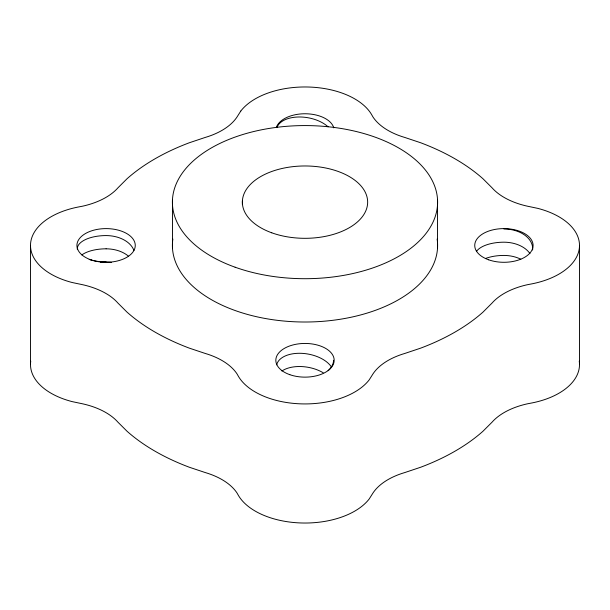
<?xml version="1.0" encoding="UTF-8"?>
<svg xmlns="http://www.w3.org/2000/svg" width="610" height="610" viewBox="0 0 610 610"><rect width="100%" height="100%" fill="white"/><g stroke="black" fill="none" stroke-linecap="round" stroke-linejoin="round"><path stroke-width="0.91" d="M242.391 200.842L242.391 204.625M579.5 245.449L579.5 364.551M437.545 199.737L437.545 247.851M172.455 199.737L172.455 247.851M30.5 245.449L30.5 364.551M579.256 361.158A70.28 40.58 0 0 1 530.936 403.141L527.353 403.828A66.307 38.278 0 0 0 492.034 422.189L482.945 431.27A212.173 122.496 0 0 1 420.557 467.283L404.819 472.552A66.307 38.278 0 0 0 373.023 492.941L369.21 498.957A70.28 40.58 0 0 1 301.325 522.976A70.28 40.58 0 0 1 238.159 494.992L236.97 492.926A66.307 38.285 0 0 0 205.173 472.536L189.443 467.283A212.173 122.496 0 0 1 127.055 431.27L117.936 422.181A66.307 38.278 0 0 0 82.617 403.82L72.194 401.624A70.28 40.58 0 0 1 30.744 361.158M437.141 239.044A132.606 76.563 0 0 1 305 322.011A132.606 76.563 0 0 1 172.859 239.044M276.483 127.048A29.173 16.844 0 0 1 305.709 113.765A29.173 16.844 0 0 1 333.784 127.856M276.681 364.856A28.838 16.485 9.8 0 1 301.431 353.32A28.838 16.485 9.8 0 1 331.535 367.174M333.556 360.296A28.838 16.485 -9.8 0 1 328.088 370.682M281.911 371.017A28.838 16.485 9.8 0 1 323.193 372.763M106.087 261.942A28.838 13.184 0 0 1 89.19 259.418M77.371 249.581A28.838 13.184 0 0 1 106.087 235.574A28.838 19.787 0 0 1 133.948 250.451M106.087 248.819A28.838 19.787 0 0 1 128.245 255.994M81.809 254.927A28.838 13.184 0 0 1 106.087 248.811M111.47 262.407A28.838 19.787 0 0 0 106.087 262.048A28.838 13.184 0 0 0 100.703 262.277M276.963 127.559A28.838 16.485 9.8 0 1 298.786 116.983A28.838 16.485 9.8 0 1 328.088 126.834M476.555 251.297A28.838 13.184 0 0 1 503.913 242.193A28.838 19.787 0 0 1 529.938 253.562M503.913 228.971A28.838 19.787 0 0 1 532.629 250.001M520.81 259.219A28.838 19.787 0 0 0 503.913 255.43A28.838 13.184 0 0 0 485.591 258.457M240.79 111.043L236.977 117.059A66.307 38.278 0 0 1 205.181 137.448L189.443 142.717A212.173 122.496 0 0 0 127.055 178.73L117.966 187.811A66.307 38.285 0 0 1 82.647 206.172L79.064 206.859A70.28 40.58 0 0 0 30.599 243.321A70.28 40.58 0 0 0 72.194 282.521L82.617 284.717A66.307 38.278 0 0 1 117.936 303.079L127.055 312.167A212.173 122.496 0 0 0 189.443 348.18L205.173 353.434A66.307 38.285 0 0 1 236.97 373.823L238.159 375.89A70.28 40.58 0 0 0 301.325 403.873A70.28 40.58 0 0 0 369.21 379.855L373.023 373.838A66.307 38.278 0 0 1 404.819 353.449L420.557 348.18A212.173 122.496 0 0 0 482.945 312.167L492.034 303.086A66.307 38.278 0 0 1 527.353 284.725L530.936 284.039A70.28 40.58 0 0 0 579.401 247.569A70.28 40.58 0 0 0 537.807 208.376L527.383 206.18A66.307 38.278 0 0 1 492.064 187.819L482.945 178.73A212.173 122.496 0 0 0 420.557 142.717L404.826 137.463A66.307 38.285 0 0 1 373.03 117.074L371.841 115.008A70.28 40.58 0 0 0 308.675 87.024A70.28 40.58 0 0 0 240.79 111.043M235.124 267.21A132.606 76.563 0 0 0 437.545 204.541A132.606 76.563 0 0 0 242.338 134.665A132.606 76.563 0 0 0 235.124 267.21M488.717 259.829A29.173 16.844 0 0 0 533.079 245.86A29.173 16.844 0 0 0 489.944 230.664A29.173 16.844 0 0 0 488.717 259.829M90.89 259.829A29.173 16.844 0 0 0 135.252 245.86A29.173 16.844 0 0 0 92.118 230.664A29.173 16.844 0 0 0 90.89 259.829M289.803 374.67A29.173 16.844 0 0 0 334.166 360.701A29.173 16.844 0 0 0 291.031 345.504A29.173 16.844 0 0 0 289.803 374.67M271.755 232.799A62.647 36.173 0 0 0 367.609 203.435A62.647 36.173 0 0 0 275.636 170.19A62.647 36.173 0 0 0 271.755 232.799"/></g></svg>
